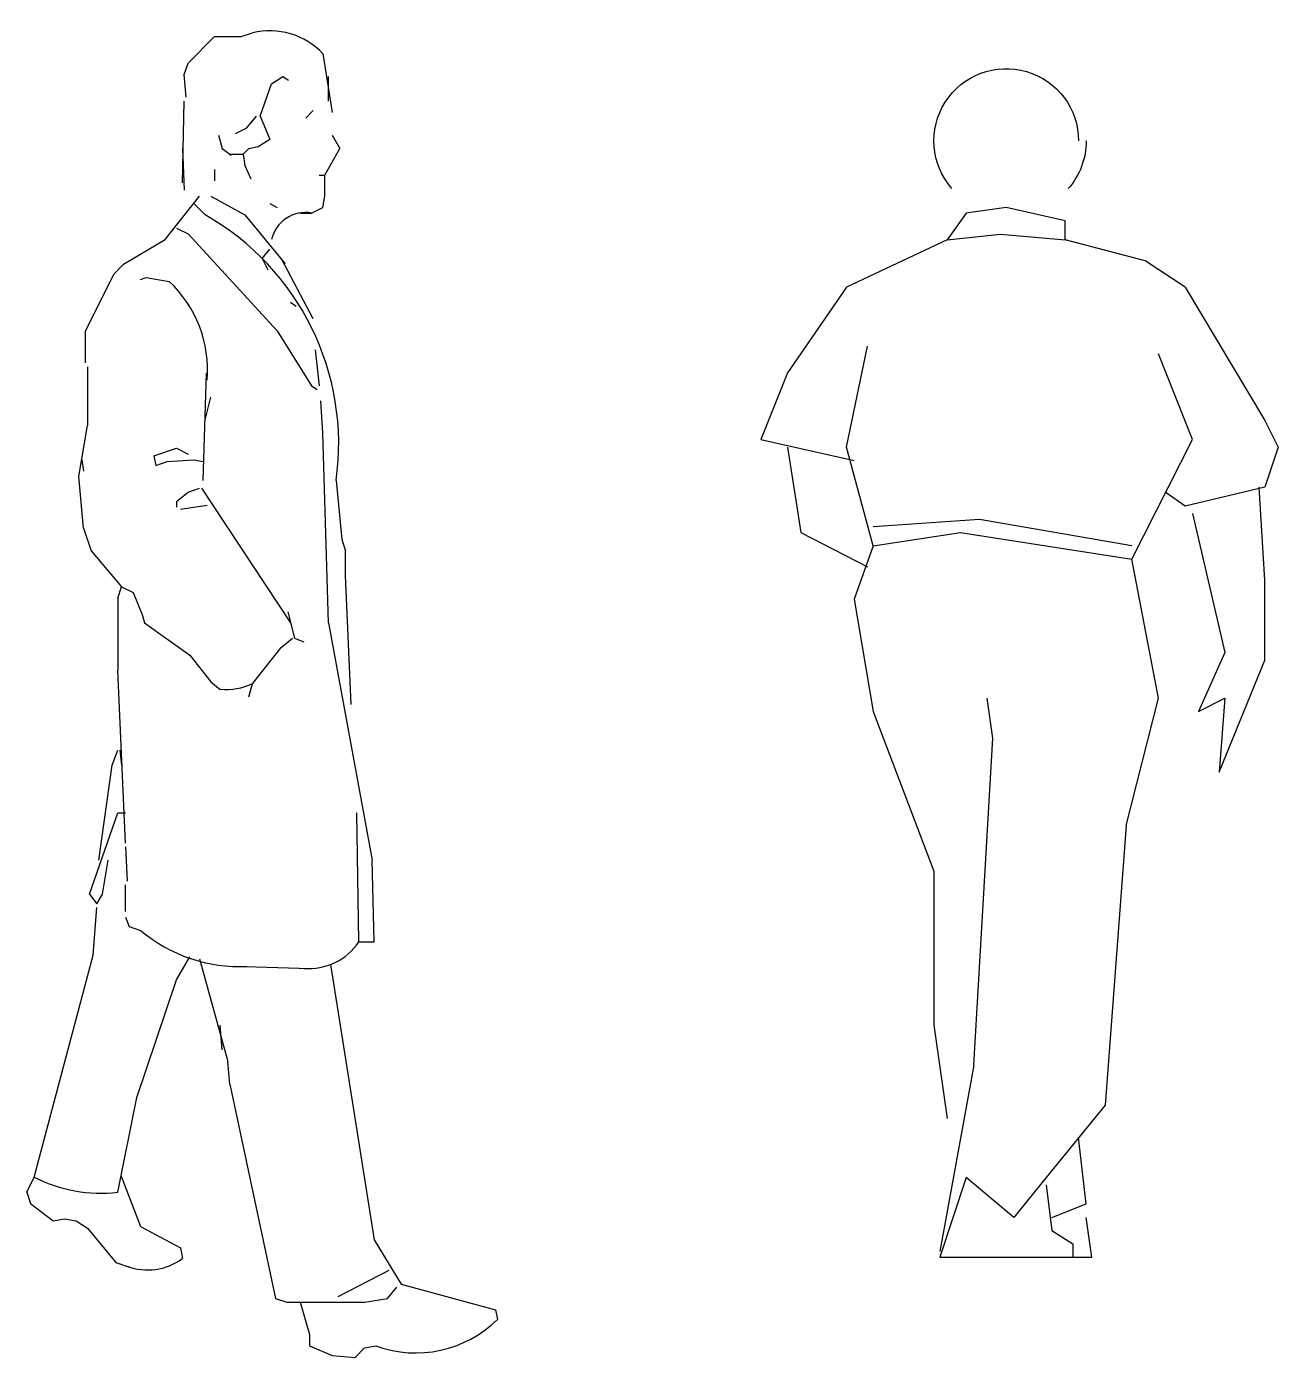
# Model space of a CAD drawing. Header units: millimetres. Extents: x 577 to 2337, y 236 to 943.
# Drawn here: x 758.887 to 760.59, y 703.372 to 705.189 of the extents above; entities that cross this region are included whole.
import ezdxf

# ---------------------------------------------------------------- set-up
doc = ezdxf.new("R2010")
doc.units = ezdxf.units.MM
doc.header["$LTSCALE"] = 0.01
doc.layers.add('06-Furn', color=4, linetype='Continuous')

# ---------------------------------------------------------------- blocks, each defined once
blk = doc.blocks.new('3')
at = {"layer": '06-Furn', "color": 8}
for p, q in [((-0.4211, 1.7102), (-0.3849, 1.7463)), ((-0.3849, 1.7463), (-0.3502, 1.7463)), ((-0.3502, 1.7459), (-0.3333, 1.7515)), ((-0.4263, 1.6947), (-0.4211, 1.7102)), ((-0.2377, 1.7231), (-0.2248, 1.643)), ((-0.4237, 1.6637), (-0.4263, 1.6947)), ((-0.3074, 1.6818), (-0.2919, 1.6921)), ((-0.2919, 1.6921), (-0.2842, 1.6869)), ((-0.2299, 1.6585), (-0.2299, 1.6921)), ((-0.3229, 1.6378), (-0.3074, 1.6818)), ((-0.4288, 1.5474), (-0.4263, 1.6585)), ((-0.341, 1.6223), (-0.3281, 1.6378)), ((-0.3229, 1.6378), (-0.31, 1.6068)), ((-0.2609, 1.6353), (-0.2506, 1.6456)), ((-0.3565, 1.6146), (-0.341, 1.6223)), ((-0.3798, 1.612), (-0.3746, 1.5939)), ((-0.3255, 1.5965), (-0.31, 1.6068)), ((-0.2248, 1.612), (-0.2144, 1.5939)), ((-0.4288, 1.5939), (-0.4263, 1.5371)), ((-0.3746, 1.5939), (-0.3624, 1.5848)), ((-0.3643, 1.5862), (-0.3462, 1.5862)), ((-0.3462, 1.5862), (-0.3384, 1.5939)), ((-0.3462, 1.5862), (-0.3436, 1.5707)), ((-0.3384, 1.5939), (-0.3255, 1.5965)), ((-0.2351, 1.5578), (-0.2144, 1.5939)), ((-0.3849, 1.5655), (-0.3849, 1.55)), ((-0.3436, 1.5707), (-0.3358, 1.5526)), ((-0.2428, 1.5578), (-0.2351, 1.5578)), ((-0.2351, 1.5293), (-0.2351, 1.5578)), ((-0.4521, 1.4699), (-0.4056, 1.5293)), ((-0.3901, 1.5293), (-0.3436, 1.5035)), ((-0.2377, 1.5138), (-0.2351, 1.5293)), ((-0.4133, 1.519), (-0.3978, 1.5035)), ((-0.31, 1.519), (-0.2997, 1.5138)), ((-0.2532, 1.5061), (-0.2377, 1.5138)), ((-0.3436, 1.5035), (-0.2887, 1.437)), ((-0.2687, 1.5061), (-0.2532, 1.5061)), ((-0.4366, 1.4854), (-0.4211, 1.4777)), ((-0.4211, 1.4777), (-0.2997, 1.3459)), ((-0.5089, 1.4363), (-0.4521, 1.4699)), ((-0.3203, 1.4441), (-0.31, 1.457)), ((-0.5218, 1.4234), (-0.5089, 1.4363)), ((-0.3203, 1.4441), (-0.3126, 1.4286)), ((-0.2945, 1.4441), (-0.2514, 1.3627)), ((-0.5606, 1.3459), (-0.5218, 1.4234)), ((-0.4857, 1.4157), (-0.4779, 1.4183)), ((-0.4779, 1.4183), (-0.4469, 1.4131)), ((-0.2816, 1.3847), (-0.2738, 1.3795)), ((-0.5606, 1.302), (-0.5606, 1.3459)), ((-0.2997, 1.3459), (-0.2532, 1.271)), ((-0.248, 1.3201), (-0.2428, 1.271)), ((-0.558, 1.2968), (-0.558, 1.2168)), ((-0.4004, 1.1418), (-0.3958, 1.2881)), ((-0.3978, 1.2245), (-0.3901, 1.2555)), ((-0.2532, 1.271), (-0.2454, 1.2658)), ((-0.2377, 1.2064), (-0.2403, 1.2503)), ((-0.5695, 1.1475), (-0.558, 1.2168)), ((-0.2299, 0.9481), (-0.2377, 1.2064)), ((-0.4676, 1.1754), (-0.4366, 1.1858)), ((-0.4366, 1.1858), (-0.4211, 1.178)), ((-0.5658, 1.1703), (-0.5632, 1.1548)), ((-0.4676, 1.1754), (-0.465, 1.1625)), ((-0.465, 1.1625), (-0.4495, 1.1677)), ((-0.4495, 1.1677), (-0.4133, 1.1703)), ((-0.4133, 1.1703), (-0.4004, 1.1677)), ((-0.5632, 1.0773), (-0.5695, 1.1475)), ((-0.4211, 1.1263), (-0.4056, 1.1315)), ((-0.403, 1.1315), (-0.2816, 0.9481)), ((-0.2196, 1.1418), (-0.2118, 1.0618)), ((-0.4366, 1.1134), (-0.4211, 1.1263)), ((-0.4366, 1.1134), (-0.4366, 1.1057)), ((-0.4314, 1.1031), (-0.3953, 1.1083)), ((-0.5632, 1.0773), (-0.5528, 1.0463)), ((-0.2118, 1.0618), (-0.2067, 1.0463)), ((-0.5528, 1.0463), (-0.5115, 0.9972)), ((-0.2067, 1.0127), (-0.2067, 1.0463)), ((-0.1989, 0.837), (-0.2067, 1.0127)), ((-0.5167, 0.9817), (-0.5115, 0.9972)), ((-0.5167, 0.9817), (-0.5167, 0.8835)), ((-0.5115, 0.9972), (-0.496, 0.9894)), ((-0.496, 0.9894), (-0.4831, 0.9584)), ((-0.2853, 0.9631), (-0.2764, 0.9274)), ((-0.4831, 0.9584), (-0.4805, 0.9481)), ((-0.4805, 0.9481), (-0.4185, 0.9042)), ((-0.2299, 0.9481), (-0.1705, 0.6252)), ((-0.2945, 0.9145), (-0.279, 0.9274)), ((-0.2764, 0.9274), (-0.2635, 0.9223)), ((-0.3333, 0.8654), (-0.2945, 0.9145)), ((-0.4185, 0.9042), (-0.3901, 0.868)), ((-0.5063, 0.6484), (-0.5167, 0.8835)), ((-0.3901, 0.868), (-0.3772, 0.8577)), ((-0.3384, 0.8473), (-0.3333, 0.8654)), ((-0.5244, 0.7543), (-0.5167, 0.775)), ((-0.5141, 0.775), (-0.5115, 0.7543)), ((-0.5425, 0.6252), (-0.5244, 0.7543)), ((-0.5554, 0.5787), (-0.5167, 0.6898)), ((-0.5167, 0.6898), (-0.5063, 0.6898)), ((-0.1886, 0.5141), (-0.1912, 0.6898)), ((-0.5063, 0.6433), (-0.5038, 0.5968)), ((-0.5373, 0.5787), (-0.5296, 0.6252)), ((-0.1677, 0.5141), (-0.1705, 0.6252)), ((-0.5063, 0.5554), (-0.5063, 0.5916)), ((-0.5554, 0.5787), (-0.5451, 0.5658)), ((-0.5451, 0.5658), (-0.5373, 0.5787)), ((-0.5503, 0.496), (-0.5451, 0.5606)), ((-0.5063, 0.5477), (-0.5012, 0.5348)), ((-0.5012, 0.5348), (-0.4857, 0.5296)), ((-0.1886, 0.5141), (-0.1677, 0.5141)), ((-0.6303, 0.1938), (-0.5503, 0.496)), ((-0.4366, 0.4624), (-0.4185, 0.4934)), ((-0.4056, 0.4908), (-0.3668, 0.3513)), ((-0.3574, 0.481), (-0.2554, 0.4776)), ((-0.2273, 0.4831), (-0.1679, 0.1085)), ((-0.4908, 0.3023), (-0.4366, 0.4624)), ((-0.3746, 0.3668), (-0.3772, 0.4004)), ((-0.3643, 0.3203), (-0.3668, 0.3513)), ((-0.3643, 0.3203), (-0.3023, 0.0284)), ((-0.5167, 0.1731), (-0.4908, 0.3023)), ((-0.6407, 0.1731), (-0.6303, 0.1938)), ((-0.5123, 0.195), (-0.4857, 0.1266)), ((-0.6407, 0.1731), (-0.6355, 0.1576)), ((-0.6355, 0.1576), (-0.6045, 0.1343)), ((-0.6045, 0.1343), (-0.589, 0.1369)), ((-0.589, 0.1369), (-0.5735, 0.1343)), ((-0.5735, 0.1343), (-0.558, 0.124)), ((-0.558, 0.124), (-0.5193, 0.0775)), ((-0.4857, 0.1266), (-0.4313, 0.0973)), ((-0.4313, 0.0973), (-0.4288, 0.0827)), ((-0.1679, 0.1085), (-0.1311, 0.048)), ((-0.5193, 0.0775), (-0.5008, 0.0713)), ((-0.217, 0.031), (-0.1473, 0.0672)), ((-0.1498, 0.0284), (-0.1369, 0.0439)), ((-0.1311, 0.048), (-0.0026, 0.0129)), ((-0.3023, 0.0284), (-0.2868, 0.0233)), ((-0.2868, 0.0233), (-0.1808, 0.0233)), ((-0.2687, 0.0233), (-0.2558, -0.0207)), ((-0.1808, 0.0233), (-0.1498, 0.0284)), ((-0.0026, 0.0129), (0, 0)), ((-0.2558, -0.0207), (-0.2558, -0.0362)), ((-0.2558, -0.0362), (-0.2248, -0.0491)), ((-0.1808, -0.0387), (-0.1653, -0.0362)), ((-0.2248, -0.0491), (-0.1938, -0.0517)), ((-0.1938, -0.0517), (-0.1808, -0.0387))]:
    blk.add_line(p, q, dxfattribs=at)
for centre, radius, start, end in [((-0.31, 1.6547), 0.0995, 43.3744, 103.5114), ((-0.5738, 1.192), 0.3577, 351.9355, 60.5379), ((-0.2613, 1.4596), 0.0472, 80.0217, 167.3579), ((-0.5582, 1.2932), 0.1636, 354.9419, 47.133), ((-0.3694, 0.9421), 0.0847, 264.7529, 295.263), ((-0.3504, 0.6904), 0.2102, 229.9456, 272.5722), ((-0.2567, 0.5595), 0.0819, 265.2396, 326.299), ((-0.5399, 0.3681), 0.1964, 242.5925, 276.7978), ((-0.4758, 0.1463), 0.079, 249.2754, 306.4313), ((-0.1113, 0.1128), 0.1585, 250.0636, 314.6147)]:
    blk.add_arc(centre, radius, start, end, dxfattribs=at)
blk = doc.blocks.new('body 1')
at = {"layer": '06-Furn', "color": 8, "extrusion": (-5.51046e-16, 8.54975e-15, -1)}
for p, q in [((827.9974, 724.0698), (827.943, 724.062)), ((828.0777, 724.0517), (827.9974, 724.0698)), ((827.943, 724.062), (827.9171, 724.0258)), ((828.0777, 724.0258), (828.0777, 724.0517)), ((827.9171, 724.0258), (827.9896, 724.0336)), ((827.9896, 724.0336), (828.0777, 724.0258)), ((827.9171, 724.0258), (827.7799, 723.9611)), ((828.1864, 723.9973), (828.0777, 724.0258)), ((828.2408, 723.9611), (828.1864, 723.9973)), ((827.7799, 723.9611), (827.6997, 723.8446)), ((828.2408, 723.9611), (828.3495, 723.7798)), ((827.7799, 723.7436), (827.8084, 723.8808)), ((828.2511, 723.7539), (828.2045, 723.8705)), ((827.6997, 723.8446), (827.6634, 723.7539)), ((828.3495, 723.7798), (828.3676, 723.7436)), ((827.6634, 723.7539), (827.7903, 723.7255)), ((827.6997, 723.7436), (827.7178, 723.6271)), ((827.8162, 723.609), (827.7799, 723.7436)), ((828.1683, 723.5908), (828.2511, 723.7539)), ((828.3676, 723.7436), (828.3495, 723.6892)), ((828.3495, 723.6892), (828.2408, 723.6633)), ((828.3495, 723.5624), (828.3417, 723.6892)), ((828.2408, 723.6633), (828.2149, 723.6815)), ((828.2511, 723.653), (828.2951, 723.464)), ((827.9611, 723.6452), (827.8162, 723.6349)), ((828.1683, 723.609), (827.9611, 723.6452)), ((827.7178, 723.6271), (827.8084, 723.5805)), ((827.8162, 723.609), (827.9353, 723.6271)), ((827.9353, 723.6271), (828.1683, 723.5908)), ((827.8162, 723.609), (827.7903, 723.5365)), ((828.2045, 723.4018), (828.1683, 723.5908)), ((828.3495, 723.4536), (828.3495, 723.5624)), ((827.7903, 723.5365), (827.8162, 723.3837)), ((828.2951, 723.464), (828.2589, 723.3837)), ((828.2874, 723.3009), (828.3495, 723.4536)), ((827.9793, 723.3475), (827.9715, 723.4018)), ((828.1605, 723.2284), (828.2045, 723.4018)), ((828.2589, 723.3837), (828.2951, 723.4018)), ((828.2951, 723.4018), (828.2874, 723.3009)), ((827.8162, 723.3837), (827.899, 723.1662)), ((827.9534, 722.9022), (827.9793, 723.3475)), ((828.1605, 723.2284), (828.132, 722.8478)), ((827.899, 723.1662), (827.899, 722.9565)), ((827.899, 722.9565), (827.9171, 722.8297)), ((827.9534, 722.9022), (827.9068, 722.6484)), ((828.132, 722.8478), (828.0518, 722.7494)), ((828.1061, 722.7132), (828.0958, 722.8038)), ((827.943, 722.7494), (827.9068, 722.6407)), ((828.0078, 722.695), (827.943, 722.7494)), ((828.0518, 722.7494), (828.0078, 722.695)), ((828.0518, 722.7391), (828.0595, 722.6769)), ((828.0595, 722.695), (828.1061, 722.7132)), ((828.1139, 722.6407), (828.1061, 722.695)), ((828.0595, 722.6769), (828.088, 722.6588)), ((828.088, 722.6588), (828.088, 722.6407)), ((827.9068, 722.6407), (828.1139, 722.6407))]:
    blk.add_line(p, q, dxfattribs=at)
for centre, start, end in [((-827.9974, 724.1604), 318.8, 180), ((-828.0078, 724.1604), 180, 221.2)]:
    blk.add_arc(centre, 0.0984, start, end, dxfattribs=at)

msp = doc.modelspace()

# ---------------------------------------------------------------- block references
at = {"layer": '06-Furn', "color": 5}
for name, p in [('3', (759.5276, 703.4291)), ('body 1', (-67.7774, -19.127))]:
    msp.add_blockref(name, p, dxfattribs=at)

doc.saveas('drawing.dxf')
